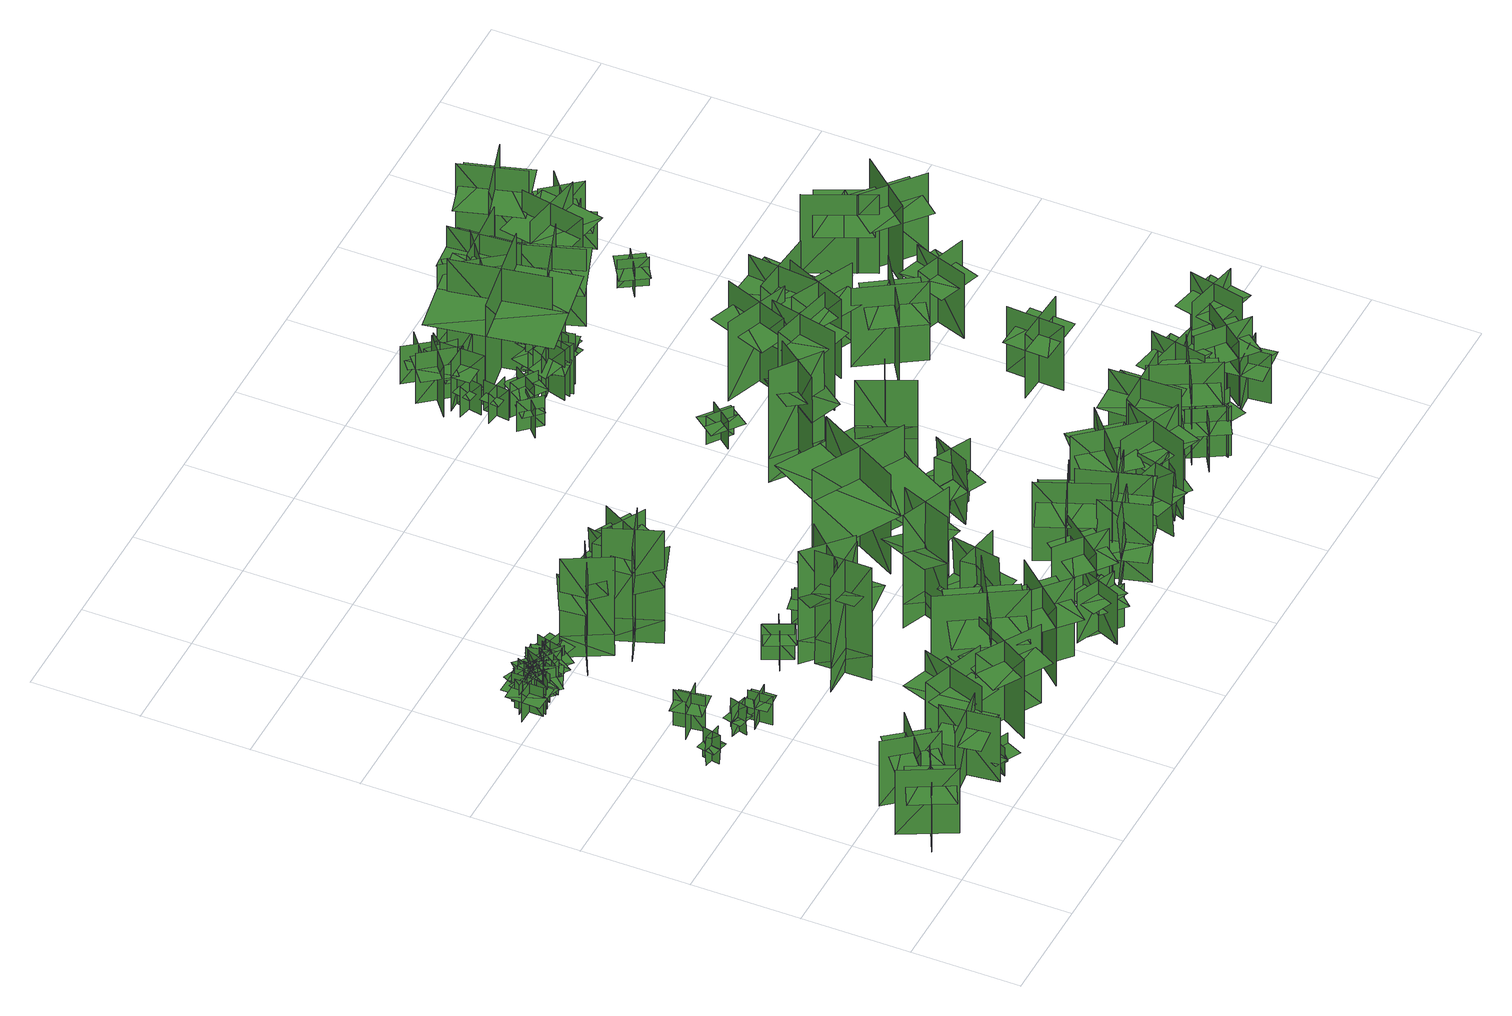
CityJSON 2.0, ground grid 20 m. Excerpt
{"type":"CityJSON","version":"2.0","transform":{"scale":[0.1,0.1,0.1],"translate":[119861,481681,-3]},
"CityObjects":{
"tree1":{"type":"SolitaryVegetationObject","geometry":[{"type":"MultiSurface","lod":"1","boundaries":[[[0,1,2]],[[0,2,3]],[[4,5,6]],[[4,6,7]],[[8,9,10]],[[8,10,11]],[[8,12,13]],[[8,13,9]]]}]},
"tree2":{"type":"SolitaryVegetationObject","geometry":[{"type":"MultiSurface","lod":"1","boundaries":[[[14,15,16]],[[14,16,17]],[[18,19,20]],[[18,20,21]],[[22,23,24]],[[22,24,25]],[[22,26,27]],[[22,27,23]]]}]},
"tree3":{"type":"SolitaryVegetationObject","geometry":[{"type":"MultiSurface","lod":"1","boundaries":[[[28,29,30]],[[28,30,31]],[[32,33,34]],[[32,34,35]],[[36,37,33]],[[36,33,32]],[[38,39,29]],[[38,29,28]],[[28,29,40]],[[28,40,41]],[[28,42,43]],[[28,43,29]]]}]},
"tree4":{"type":"SolitaryVegetationObject","geometry":[{"type":"MultiSurface","lod":"1","boundaries":[[[44,45,46]],[[44,46,47]],[[48,49,50]],[[48,50,51]],[[52,53,54]],[[52,54,55]],[[52,56,57]],[[52,57,53]]]}]},
"tree5":{"type":"SolitaryVegetationObject","geometry":[{"type":"MultiSurface","lod":"1","boundaries":[[[58,59,60]],[[58,60,61]],[[62,63,64]],[[62,64,65]],[[66,67,68]],[[66,68,69]],[[66,69,70]],[[66,70,71]]]}]},
"tree6":{"type":"SolitaryVegetationObject","geometry":[{"type":"MultiSurface","lod":"1","boundaries":[[[72,73,74]],[[72,74,75]],[[76,77,78]],[[76,78,79]],[[80,81,82]],[[80,82,83]],[[80,83,84]],[[80,84,85]]]}]},
"tree7":{"type":"SolitaryVegetationObject","geometry":[{"type":"MultiSurface","lod":"1","boundaries":[[[86,87,88]],[[86,88,89]],[[90,91,92]],[[90,92,93]],[[94,95,96]],[[94,96,97]],[[94,97,98]],[[94,98,99]]]}]},
"tree8":{"type":"SolitaryVegetationObject","geometry":[{"type":"MultiSurface","lod":"1","boundaries":[[[100,101,102]],[[100,102,103]],[[104,105,106]],[[104,106,107]],[[108,109,105]],[[108,105,104]],[[110,111,101]],[[110,101,100]],[[100,101,112]],[[100,112,113]],[[100,114,115]],[[100,115,101]]]}]},
"tree9":{"type":"SolitaryVegetationObject","geometry":[{"type":"MultiSurface","lod":"1","boundaries":[[[116,117,118]],[[116,118,119]],[[120,121,122]],[[120,122,123]],[[124,125,126]],[[124,126,127]],[[124,127,128]],[[124,128,129]]]}]},
"tree10":{"type":"SolitaryVegetationObject","geometry":[{"type":"MultiSurface","lod":"1","boundaries":[[[130,131,132]],[[130,132,133]],[[134,135,136]],[[134,136,137]],[[138,139,140]],[[138,140,141]],[[138,141,142]],[[138,142,143]]]}]},
"tree11":{"type":"SolitaryVegetationObject","geometry":[{"type":"MultiSurface","lod":"1","boundaries":[[[144,145,146]],[[144,146,147]],[[148,149,150]],[[148,150,151]],[[152,153,154]],[[152,154,155]],[[152,156,157]],[[152,157,153]]]}]},
"tree12":{"type":"SolitaryVegetationObject","geometry":[{"type":"MultiSurface","lod":"1","boundaries":[[[158,159,160]],[[158,160,161]],[[162,163,164]],[[162,164,165]],[[166,167,168]],[[166,168,169]],[[166,169,170]],[[166,170,171]]]}]},
"tree13":{"type":"SolitaryVegetationObject","geometry":[{"type":"MultiSurface","lod":"1","boundaries":[[[172,173,174]],[[172,174,175]],[[176,177,178]],[[176,178,179]],[[180,181,182]],[[180,182,183]],[[180,183,184]],[[180,184,185]]]}]},
"tree14":{"type":"SolitaryVegetationObject","geometry":[{"type":"MultiSurface","lod":"1","boundaries":[[[186,187,188]],[[186,188,189]],[[190,191,192]],[[190,192,193]],[[194,195,196]],[[194,196,197]],[[194,197,198]],[[194,198,199]]]}]},
"tree15":{"type":"SolitaryVegetationObject","geometry":[{"type":"MultiSurface","lod":"1","boundaries":[[[200,201,202]],[[200,202,203]],[[204,205,206]],[[204,206,207]],[[208,209,210]],[[208,210,211]],[[208,211,212]],[[208,212,213]]]}]},
"tree16":{"type":"SolitaryVegetationObject","geometry":[{"type":"MultiSurface","lod":"1","boundaries":[[[214,215,216]],[[214,216,217]],[[218,219,220]],[[218,220,221]],[[222,223,224]],[[222,224,225]],[[222,225,226]],[[222,226,227]]]}]},
"tree17":{"type":"SolitaryVegetationObject","geometry":[{"type":"MultiSurface","lod":"1","boundaries":[[[228,229,230]],[[228,230,231]],[[232,233,234]],[[232,234,235]],[[236,237,238]],[[236,238,239]],[[236,239,240]],[[236,240,241]]]}]},
"tree18":{"type":"SolitaryVegetationObject","geometry":[{"type":"MultiSurface","lod":"1","boundaries":[[[242,243,244]],[[242,244,245]],[[246,247,248]],[[246,248,249]],[[250,251,252]],[[250,252,253]],[[250,253,254]],[[250,254,255]]]}]},
"tree19":{"type":"SolitaryVegetationObject","geometry":[{"type":"MultiSurface","lod":"1","boundaries":[[[256,257,258]],[[256,258,259]],[[260,261,262]],[[260,262,263]],[[264,265,266]],[[264,266,267]],[[264,267,268]],[[264,268,269]]]}]},
"tree20":{"type":"SolitaryVegetationObject","geometry":[{"type":"MultiSurface","lod":"1","boundaries":[[[270,271,272]],[[270,272,273]],[[274,275,276]],[[274,276,277]],[[278,279,280]],[[278,280,281]],[[278,281,282]],[[278,282,283]]]}]},
"tree21":{"type":"SolitaryVegetationObject","geometry":[{"type":"MultiSurface","lod":"1","boundaries":[[[284,285,286]],[[284,286,287]],[[288,289,290]],[[288,290,291]],[[292,293,294]],[[292,294,295]],[[292,295,296]],[[292,296,297]]]}]},
"tree22":{"type":"SolitaryVegetationObject","geometry":[{"type":"MultiSurface","lod":"1","boundaries":[[[298,299,300]],[[298,300,301]],[[302,303,304]],[[302,304,305]],[[306,279,307]],[[306,307,308]],[[306,308,309]],[[306,309,310]]]}]},
"tree23":{"type":"SolitaryVegetationObject","geometry":[{"type":"MultiSurface","lod":"1","boundaries":[[[311,312,313]],[[311,313,314]],[[315,316,317]],[[315,317,318]],[[319,320,321]],[[319,321,322]],[[319,322,323]],[[319,323,324]]]}]},
"tree24":{"type":"SolitaryVegetationObject","geometry":[{"type":"MultiSurface","lod":"1","boundaries":[[[325,326,327]],[[325,327,328]],[[329,330,331]],[[329,331,332]],[[333,334,335]],[[333,335,336]],[[333,337,338]],[[333,338,334]]]}]},
"tree25":{"type":"SolitaryVegetationObject","geometry":[{"type":"MultiSurface","lod":"1","boundaries":[[[339,340,341]],[[339,341,342]],[[343,344,345]],[[343,345,346]],[[347,348,349]],[[347,349,350]],[[347,350,351]],[[347,351,352]]]}]},
"tree26":{"type":"SolitaryVegetationObject","geometry":[{"type":"MultiSurface","lod":"1","boundaries":[[[353,354,355]],[[353,355,356]],[[357,358,359]],[[357,359,360]],[[361,362,363]],[[361,363,364]],[[361,364,365]],[[361,365,366]]]}]},
"tree27":{"type":"SolitaryVegetationObject","geometry":[{"type":"MultiSurface","lod":"1","boundaries":[[[367,368,369]],[[367,369,370]],[[371,372,373]],[[371,373,374]],[[375,376,372]],[[375,372,371]],[[377,378,368]],[[377,368,367]],[[379,380,381]],[[379,381,382]],[[383,384,385]],[[383,385,386]]]}]},
"tree28":{"type":"SolitaryVegetationObject","geometry":[{"type":"MultiSurface","lod":"1","boundaries":[[[387,388,389]],[[387,389,390]],[[391,392,393]],[[391,393,394]],[[395,396,397]],[[395,397,398]],[[395,399,400]],[[395,400,396]]]}]},
"tree29":{"type":"SolitaryVegetationObject","geometry":[{"type":"MultiSurface","lod":"1","boundaries":[[[401,402,403]],[[401,403,404]],[[405,406,407]],[[405,407,408]],[[409,410,406]],[[409,406,405]],[[411,412,402]],[[411,402,401]],[[413,414,415]],[[413,415,416]],[[417,418,419]],[[417,419,420]]]}]},
"tree30":{"type":"SolitaryVegetationObject","geometry":[{"type":"MultiSurface","lod":"1","boundaries":[[[421,422,423]],[[421,423,424]],[[425,426,427]],[[425,427,428]],[[429,430,431]],[[429,431,432]],[[429,432,433]],[[429,433,434]]]}]},
"tree31":{"type":"SolitaryVegetationObject","geometry":[{"type":"MultiSurface","lod":"1","boundaries":[[[435,436,437]],[[435,437,438]],[[439,440,441]],[[439,441,442]],[[443,444,440]],[[443,440,439]],[[445,446,436]],[[445,436,435]],[[447,448,449]],[[447,449,450]],[[451,452,453]],[[451,453,454]]]}]},
"tree32":{"type":"SolitaryVegetationObject","geometry":[{"type":"MultiSurface","lod":"1","boundaries":[[[455,456,457]],[[455,457,458]],[[459,460,461]],[[459,461,462]],[[463,464,460]],[[463,460,459]],[[465,466,456]],[[465,456,455]],[[467,468,469]],[[467,469,470]],[[471,472,473]],[[471,473,474]]]}]},
"tree33":{"type":"SolitaryVegetationObject","geometry":[{"type":"MultiSurface","lod":"1","boundaries":[[[475,476,477]],[[475,477,478]],[[479,480,481]],[[479,481,482]],[[483,484,485]],[[483,485,486]],[[483,486,487]],[[483,487,488]]]}]},
"tree34":{"type":"SolitaryVegetationObject","geometry":[{"type":"MultiSurface","lod":"1","boundaries":[[[489,490,491]],[[489,491,492]],[[493,494,495]],[[493,495,496]],[[497,498,494]],[[497,494,493]],[[499,500,490]],[[499,490,489]],[[501,502,503]],[[501,503,504]],[[505,506,507]],[[505,507,508]]]}]},
"tree35":{"type":"SolitaryVegetationObject","geometry":[{"type":"MultiSurface","lod":"1","boundaries":[[[509,510,511]],[[509,511,512]],[[513,514,515]],[[513,515,516]],[[517,518,519]],[[517,519,520]],[[517,521,522]],[[517,522,518]]]}]},
"tree36":{"type":"SolitaryVegetationObject","geometry":[{"type":"MultiSurface","lod":"1","boundaries":[[[523,524,525]],[[523,525,526]],[[527,528,529]],[[527,529,530]],[[531,532,533]],[[531,533,534]],[[531,534,535]],[[531,535,536]]]}]},
"tree37":{"type":"SolitaryVegetationObject","geometry":[{"type":"MultiSurface","lod":"1","boundaries":[[[537,538,539]],[[537,539,540]],[[541,542,543]],[[541,543,544]],[[545,546,547]],[[545,547,548]],[[545,548,549]],[[545,549,550]]]}]},
"tree38":{"type":"SolitaryVegetationObject","geometry":[{"type":"MultiSurface","lod":"1","boundaries":[[[551,552,553]],[[551,553,554]],[[555,556,557]],[[555,557,558]],[[559,560,556]],[[559,556,555]],[[561,562,552]],[[561,552,551]],[[551,552,563]],[[551,563,564]],[[551,565,566]],[[551,566,552]]]}]},
"tree39":{"type":"SolitaryVegetationObject","geometry":[{"type":"MultiSurface","lod":"1","boundaries":[[[567,568,569]],[[567,569,570]],[[571,572,573]],[[571,573,574]],[[575,576,572]],[[575,572,571]],[[577,578,568]],[[577,568,567]],[[579,580,581]],[[579,581,582]],[[583,584,585]],[[583,585,586]]]}]},
"tree40":{"type":"SolitaryVegetationObject","geometry":[{"type":"MultiSurface","lod":"1","boundaries":[[[587,588,589]],[[587,589,590]],[[591,592,593]],[[591,593,594]],[[595,596,592]],[[595,592,591]],[[597,598,588]],[[597,588,587]],[[587,588,599]],[[587,599,600]],[[587,601,602]],[[587,602,588]]]}]},
"tree41":{"type":"SolitaryVegetationObject","geometry":[{"type":"MultiSurface","lod":"1","boundaries":[[[603,604,605]],[[603,605,606]],[[607,608,609]],[[607,609,610]],[[611,612,613]],[[611,613,614]],[[611,615,616]],[[611,616,612]]]}]},
"tree42":{"type":"SolitaryVegetationObject","geometry":[{"type":"MultiSurface","lod":"1","boundaries":[[[617,618,619]],[[617,619,620]],[[621,622,623]],[[621,623,624]],[[625,626,627]],[[625,627,628]],[[625,629,630]],[[625,630,626]]]}]},
"tree43":{"type":"SolitaryVegetationObject","geometry":[{"type":"MultiSurface","lod":"1","boundaries":[[[631,632,633]],[[631,633,634]],[[635,636,637]],[[635,637,638]],[[639,640,641]],[[639,641,642]],[[639,643,644]],[[639,644,640]]]}]},
"tree44":{"type":"SolitaryVegetationObject","geometry":[{"type":"MultiSurface","lod":"1","boundaries":[[[645,646,647]],[[645,647,648]],[[649,650,651]],[[649,651,652]],[[653,654,655]],[[653,655,656]],[[653,656,657]],[[653,657,658]]]}]},
"tree45":{"type":"SolitaryVegetationObject","geometry":[{"type":"MultiSurface","lod":"1","boundaries":[[[659,660,661]],[[659,661,662]],[[663,664,665]],[[663,665,666]],[[667,668,669]],[[667,669,670]],[[667,671,672]],[[667,672,668]]]}]},
"tree46":{"type":"SolitaryVegetationObject","geometry":[{"type":"MultiSurface","lod":"1","boundaries":[[[673,674,675]],[[673,675,676]],[[677,678,679]],[[677,679,680]],[[681,682,678]],[[681,678,677]],[[683,684,674]],[[683,674,673]],[[673,674,685]],[[673,685,686]],[[673,687,688]],[[673,688,674]]]}]},
"tree47":{"type":"SolitaryVegetationObject","geometry":[{"type":"MultiSurface","lod":"1","boundaries":[[[689,690,691]],[[689,691,692]],[[693,694,695]],[[693,695,696]],[[697,698,699]],[[697,699,700]],[[697,700,701]],[[697,701,702]]]}]},
"tree48":{"type":"SolitaryVegetationObject","geometry":[{"type":"MultiSurface","lod":"1","boundaries":[[[703,704,705]],[[703,705,706]],[[707,708,709]],[[707,709,710]],[[711,712,713]],[[711,713,714]],[[711,715,716]],[[711,716,712]]]}]},
"tree49":{"type":"SolitaryVegetationObject","geometry":[{"type":"MultiSurface","lod":"1","boundaries":[[[717,718,719]],[[717,719,720]],[[721,722,723]],[[721,723,724]],[[725,726,727]],[[725,727,728]],[[725,729,730]],[[725,730,726]]]}]},
"tree50":{"type":"SolitaryVegetationObject","geometry":[{"type":"MultiSurface","lod":"1","boundaries":[[[731,732,733]],[[731,733,734]],[[735,736,737]],[[735,737,738]],[[739,740,736]],[[739,736,735]],[[741,742,732]],[[741,732,731]],[[731,732,743]],[[731,743,744]],[[731,745,746]],[[731,746,732]]]}]},
"tree51":{"type":"SolitaryVegetationObject","geometry":[{"type":"MultiSurface","lod":"1","boundaries":[[[747,748,749]],[[747,749,750]],[[751,752,753]],[[751,753,754]],[[755,756,752]],[[755,752,751]],[[757,758,748]],[[757,748,747]],[[747,748,759]],[[747,759,760]],[[747,761,762]],[[747,762,748]]]}]},
"tree52":{"type":"SolitaryVegetationObject","geometry":[{"type":"MultiSurface","lod":"1","boundaries":[[[763,764,765]],[[763,765,766]],[[767,768,769]],[[767,769,770]],[[771,772,768]],[[771,768,767]],[[773,774,764]],[[773,764,763]],[[775,776,777]],[[775,777,778]],[[779,780,781]],[[779,781,782]]]}]},
"tree53":{"type":"SolitaryVegetationObject","geometry":[{"type":"MultiSurface","lod":"1","boundaries":[[[783,784,785]],[[783,785,786]],[[787,788,789]],[[787,789,790]],[[791,792,793]],[[791,793,794]],[[791,795,796]],[[791,796,792]]]}]},
"tree54":{"type":"SolitaryVegetationObject","geometry":[{"type":"MultiSurface","lod":"1","boundaries":[[[797,798,799]],[[797,799,800]],[[801,802,803]],[[801,803,804]],[[805,806,802]],[[805,802,801]],[[807,808,798]],[[807,798,797]],[[797,798,809]],[[797,809,810]],[[797,811,812]],[[797,812,798]]]}]},
"tree55":{"type":"SolitaryVegetationObject","geometry":[{"type":"MultiSurface","lod":"1","boundaries":[[[813,814,815]],[[813,815,816]],[[817,818,819]],[[817,819,820]],[[821,822,818]],[[821,818,817]],[[823,824,814]],[[823,814,813]],[[825,826,827]],[[825,827,828]],[[829,830,831]],[[829,831,832]]]}]},
"tree56":{"type":"SolitaryVegetationObject","geometry":[{"type":"MultiSurface","lod":"1","boundaries":[[[833,834,835]],[[833,835,836]],[[837,838,839]],[[837,839,840]],[[841,842,843]],[[841,843,844]],[[841,845,846]],[[841,846,842]]]}]},
"tree57":{"type":"SolitaryVegetationObject","geometry":[{"type":"MultiSurface","lod":"1","boundaries":[[[847,848,849]],[[847,849,850]],[[851,852,853]],[[851,853,854]],[[855,856,857]],[[855,857,858]],[[855,858,859]],[[855,859,860]]]}]},
"tree58":{"type":"SolitaryVegetationObject","geometry":[{"type":"MultiSurface","lod":"1","boundaries":[[[861,862,863]],[[861,863,864]],[[865,866,867]],[[865,867,868]],[[869,870,871]],[[869,871,872]],[[869,872,873]],[[869,873,874]]]}]},
"tree59":{"type":"SolitaryVegetationObject","geometry":[{"type":"MultiSurface","lod":"1","boundaries":[[[875,876,877]],[[875,877,878]],[[879,880,881]],[[879,881,882]],[[883,884,885]],[[883,885,886]],[[883,886,887]],[[883,887,888]]]}]},
"tree60":{"type":"SolitaryVegetationObject","geometry":[{"type":"MultiSurface","lod":"1","boundaries":[[[889,890,891]],[[889,891,892]],[[893,894,895]],[[893,895,896]],[[897,898,899]],[[897,899,900]],[[897,900,901]],[[897,901,902]]]}]},
"tree61":{"type":"SolitaryVegetationObject","geometry":[{"type":"MultiSurface","lod":"1","boundaries":[[[903,904,905]],[[903,905,906]],[[907,908,909]],[[907,909,910]],[[911,912,913]],[[911,913,914]],[[911,914,915]],[[911,915,916]]]}]},
"tree62":{"type":"SolitaryVegetationObject","geometry":[{"type":"MultiSurface","lod":"1","boundaries":[[[917,918,919]],[[917,919,920]],[[921,922,923]],[[921,923,924]],[[925,926,927]],[[925,927,928]],[[925,928,929]],[[925,929,930]]]}]},
"tree63":{"type":"SolitaryVegetationObject","geometry":[{"type":"MultiSurface","lod":"1","boundaries":[[[931,932,933]],[[931,933,934]],[[935,936,937]],[[935,937,938]],[[939,940,941]],[[939,941,942]],[[939,942,943]],[[939,943,944]]]}]},
"tree64":{"type":"SolitaryVegetationObject","geometry":[{"type":"MultiSurface","lod":"1","boundaries":[[[945,946,947]],[[945,947,948]],[[949,950,951]],[[949,951,952]],[[953,954,955]],[[953,955,956]],[[953,956,957]],[[953,957,958]]]}]},
"tree65":{"type":"SolitaryVegetationObject","geometry":[{"type":"MultiSurface","lod":"1","boundaries":[[[959,960,961]],[[959,961,962]],[[963,964,965]],[[963,965,966]],[[967,968,969]],[[967,969,970]],[[967,971,972]],[[967,972,968]]]}]},
"tree66":{"type":"SolitaryVegetationObject","geometry":[{"type":"MultiSurface","lod":"1","boundaries":[[[973,974,975]],[[973,975,976]],[[977,978,979]],[[977,979,980]],[[981,982,983]],[[981,983,984]],[[981,984,985]],[[981,985,986]]]}]},
"tree67":{"type":"SolitaryVegetationObject","geometry":[{"type":"MultiSurface","lod":"1","boundaries":[[[987,988,989]],[[987,989,990]],[[991,992,993]],[[991,993,994]],[[995,996,997]],[[995,997,998]],[[995,998,999]],[[995,999,1000]]]}]},
"tree68":{"type":"SolitaryVegetationObject","geometry":[{"type":"MultiSurface","lod":"1","boundaries":[[[1001,1002,1003]],[[1001,1003,1004]],[[1005,1006,1007]],[[1005,1007,1008]],[[1009,1010,1011]],[[1009,1011,1012]],[[1009,1012,1013]],[[1009,1013,1014]]]}]},
"tree69":{"type":"SolitaryVegetationObject","geometry":[{"type":"MultiSurface","lod":"1","boundaries":[[[1015,1016,1017]],[[1015,1017,1018]],[[1019,1020,1021]],[[1019,1021,1022]],[[1023,1024,1025]],[[1023,1025,1026]],[[1023,1024,1027]],[[1023,1027,1028]]]}]},
"tree70":{"type":"SolitaryVegetationObject","geometry":[{"type":"MultiSurface","lod":"1","boundaries":[[[1029,1030,1031]],[[1029,1031,1032]],[[1033,1034,1035]],[[1033,1035,1036]],[[1037,1038,1039]],[[1037,1039,1040]],[[1037,1038,1041]],[[1037,1041,1042]]]}]},
"tree71":{"type":"SolitaryVegetationObject","geometry":[{"type":"MultiSurface","lod":"1","boundaries":[[[1043,1044,1045]],[[1043,1045,1046]],[[1047,1048,1049]],[[1047,1049,1050]],[[1051,1052,1053]],[[1051,1053,1054]],[[1051,1052,1055]],[[1051,1055,1056]]]}]},
"tree72":{"type":"SolitaryVegetationObject","geometry":[{"type":"MultiSurface","lod":"1","boundaries":[[[1057,1058,1059]],[[1057,1059,1060]],[[1061,1062,1063]],[[1061,1063,1064]],[[1065,1066,1067]],[[1065,1067,1068]],[[1065,1066,1069]],[[1065,1069,1070]]]}]},
"tree73":{"type":"SolitaryVegetationObject","geometry":[{"type":"MultiSurface","lod":"1","boundaries":[[[1071,1072,1073]],[[1071,1073,1074]],[[1075,1076,1077]],[[1075,1077,1078]],[[1079,1080,1081]],[[1079,1081,1082]],[[1079,1082,1083]],[[1079,1083,1084]]]}]},
"tree74":{"type":"SolitaryVegetationObject","geometry":[{"type":"MultiSurface","lod":"1","boundaries":[[[1085,1086,1087]],[[1085,1087,1088]],[[1089,1090,1091]],[[1089,1091,1092]],[[1093,1094,1095]],[[1093,1095,1096]],[[1093,1097,1098]],[[1093,1098,1094]]]}]},
"tree75":{"type":"SolitaryVegetationObject","geometry":[{"type":"MultiSurface","lod":"1","boundaries":[[[1099,1100,1101]],[[1099,1101,1102]],[[1103,1104,1105]],[[1103,1105,1106]],[[1107,1108,1109]],[[1107,1109,1110]],[[1107,1108,1111]],[[1107,1111,1112]]]}]},
"tree76":{"type":"SolitaryVegetationObject","geometry":[{"type":"MultiSurface","lod":"1","boundaries":[[[1113,1114,1115]],[[1113,1115,1116]],[[1117,1118,1119]],[[1117,1119,1120]],[[1121,1122,1123]],[[1121,1123,1124]],[[1121,1122,1125]],[[1121,1125,1126]]]}]},
"tree77":{"type":"SolitaryVegetationObject","geometry":[{"type":"MultiSurface","lod":"1","boundaries":[[[1127,1128,1129]],[[1127,1129,1130]],[[1131,1132,1133]],[[1131,1133,1134]],[[1135,1136,1137]],[[1135,1137,1138]],[[1135,1138,1139]],[[1135,1139,1140]]]}]},
"tree78":{"type":"SolitaryVegetationObject","geometry":[{"type":"MultiSurface","lod":"1","boundaries":[[[1141,1142,1143]],[[1141,1143,1144]],[[1145,1146,1147]],[[1145,1147,1148]],[[1149,1150,1151]],[[1149,1151,1152]],[[1149,1153,1154]],[[1149,1154,1150]]]}]},
"tree79":{"type":"SolitaryVegetationObject","geometry":[{"type":"MultiSurface","lod":"1","boundaries":[[[1155,1156,1157]],[[1155,1157,1158]],[[1159,1160,1161]],[[1159,1161,1162]],[[1163,1164,1165]],[[1163,1165,1166]],[[1163,1167,1168]],[[1163,1168,1164]]]}]},
"tree80":{"type":"SolitaryVegetationObject","geometry":[{"type":"MultiSurface","lod":"1","boundaries":[[[1169,1170,1171]],[[1169,1171,1172]],[[1173,1174,1175]],[[1173,1175,1176]],[[1177,1178,1179]],[[1177,1179,1180]],[[1177,1181,1182]],[[1177,1182,1178]]]}]},
"tree81":{"type":"SolitaryVegetationObject","geometry":[{"type":"MultiSurface","lod":"1","boundaries":[[[1183,1184,1185]],[[1183,1185,1186]],[[1187,1188,1189]],[[1187,1189,1190]],[[1191,1192,1193]],[[1191,1193,1194]],[[1191,1195,1196]],[[1191,1196,1192]]]}]},
"tree82":{"type":"SolitaryVegetationObject","geometry":[{"type":"MultiSurface","lod":"1","boundaries":[[[1197,1198,1199]],[[1197,1199,1200]],[[1201,1202,1203]],[[1201,1203,1204]],[[1205,1206,1207]],[[1205,1207,1208]],[[1205,1209,1210]],[[1205,1210,1206]]]}]},
"tree83":{"type":"SolitaryVegetationObject","geometry":[{"type":"MultiSurface","lod":"1","boundaries":[[[1211,1212,1213]],[[1211,1213,1214]],[[1215,1216,1217]],[[1215,1217,1218]],[[1219,1220,1221]],[[1219,1221,1222]],[[1219,1223,1224]],[[1219,1224,1220]]]}]},
"tree84":{"type":"SolitaryVegetationObject","geometry":[{"type":"MultiSurface","lod":"1","boundaries":[[[1225,1226,1227]],[[1225,1227,1228]],[[1229,1230,1231]],[[1229,1231,1232]],[[1233,1234,1235]],[[1233,1235,1236]],[[1233,1237,1238]],[[1233,1238,1234]]]}]},
"tree85":{"type":"SolitaryVegetationObject","geometry":[{"type":"MultiSurface","lod":"1","boundaries":[[[1239,1240,1241]],[[1239,1241,1242]],[[1243,1244,1245]],[[1243,1245,1246]],[[1247,1248,1249]],[[1247,1249,1250]],[[1247,1250,1251]],[[1247,1251,1252]]]}]},
"tree86":{"type":"SolitaryVegetationObject","geometry":[{"type":"MultiSurface","lod":"1","boundaries":[[[1253,1254,1255]],[[1253,1255,1256]],[[1257,1258,1259]],[[1257,1259,1260]],[[1261,1262,1263]],[[1261,1263,1264]],[[1261,1264,1265]],[[1261,1265,1266]]]}]},
"tree87":{"type":"SolitaryVegetationObject","geometry":[{"type":"MultiSurface","lod":"1","boundaries":[[[1267,1268,1269]],[[1267,1269,1270]],[[1271,1272,1273]],[[1271,1273,1274]],[[1275,1276,1277]],[[1275,1277,1278]],[[1275,1279,1280]],[[1275,1280,1276]]]}]},
"tree88":{"type":"SolitaryVegetationObject","geometry":[{"type":"MultiSurface","lod":"1","boundaries":[[[1281,1282,1283]],[[1281,1283,1284]],[[1285,1286,1287]],[[1285,1287,1288]],[[1289,1290,1291]],[[1289,1291,1292]],[[1289,1293,1294]],[[1289,1294,1290]]]}]},
"tree89":{"type":"SolitaryVegetationObject","geometry":[{"type":"MultiSurface","lod":"1","boundaries":[[[1295,1296,1297]],[[1295,1297,1298]],[[1299,1300,1301]],[[1299,1301,1302]],[[1303,1304,1305]],[[1303,1305,1306]],[[1303,1307,1308]],[[1303,1308,1304]]]}]},
"tree90":{"type":"SolitaryVegetationObject","geometry":[{"type":"MultiSurface","lod":"1","boundaries":[[[1309,1310,1311]],[[1309,1311,1312]],[[1313,1314,1315]],[[1313,1315,1316]],[[1317,1318,1319]],[[1317,1319,1320]],[[1317,1321,1322]],[[1317,1322,1318]]]}]},
"tree91":{"type":"SolitaryVegetationObject","geometry":[{"type":"MultiSurface","lod":"1","boundaries":[[[1323,1324,1325]],[[1323,1325,1326]],[[1327,1328,1329]],[[1327,1329,1330]],[[1331,1332,1333]],[[1331,1333,1334]],[[1331,1335,1336]],[[1331,1336,1332]]]}]},
"tree92":{"type":"SolitaryVegetationObject","geometry":[{"type":"MultiSurface","lod":"1","boundaries":[[[1337,1338,1339]],[[1337,1339,1340]],[[1341,1342,1343]],[[1341,1343,1344]],[[1345,1346,1347]],[[1345,1347,1348]],[[1345,1348,1349]],[[1345,1349,1350]]]}]},
"tree93":{"type":"SolitaryVegetationObject","geometry":[{"type":"MultiSurface","lod":"1","boundaries":[[[1351,1352,1353]],[[1351,1353,1354]],[[1355,1356,1357]],[[1355,1357,1358]],[[1359,1360,1361]],[[1359,1361,1362]],[[1359,1362,1363]],[[1359,1363,1364]]]}]},
"tree94":{"type":"SolitaryVegetationObject","geometry":[{"type":"MultiSurface","lod":"1","boundaries":[[[1365,1366,1367]],[[1365,1367,1368]],[[1369,1370,1371]],[[1369,1371,1372]],[[1373,1374,1375]],[[1373,1375,1376]],[[1373,1376,1377]],[[1373,1377,1378]]]}]},
"tree95":{"type":"SolitaryVegetationObject","geometry":[{"type":"MultiSurface","lod":"1","boundaries":[[[1379,1380,1381]],[[1379,1381,1382]],[[1383,1384,1385]],[[1383,1385,1386]],[[1387,1388,1389]],[[1387,1389,1390]],[[1387,1390,1391]],[[1387,1391,1392]]]}]},
"tree96":{"type":"SolitaryVegetationObject","geometry":[{"type":"MultiSurface","lod":"1","boundaries":[[[1393,1394,1395]],[[1393,1395,1396]],[[1397,1398,1399]],[[1397,1399,1400]],[[1401,1402,1403]],[[1401,1403,1404]],[[1401,1405,1406]],[[1401,1406,1402]]]}]},
"tree97":{"type":"SolitaryVegetationObject","geometry":[{"type":"MultiSurface","lod":"1","boundaries":[[[1407,1408,1409]],[[1407,1409,1410]],[[1411,1412,1413]],[[1411,1413,1414]],[[1415,1416,1417]],[[1415,1417,1418]],[[1415,1418,1419]],[[1415,1419,1420]]]}]},
"tree98":{"type":"SolitaryVegetationObject","geometry":[{"type":"MultiSurface","lod":"1","boundaries":[[[1421,1422,1423]],[[1421,1423,1424]],[[1425,1426,1427]],[[1425,1427,1428]],[[1429,1430,1431]],[[1429,1431,1432]],[[1429,1432,1433]],[[1429,1433,1434]]]}]},
"tree99":{"type":"SolitaryVegetationObject","geometry":[{"type":"MultiSurface","lod":"1","boundaries":[[[1435,1436,1437]],[[1435,1437,1438]],[[1439,1440,1441]],[[1439,1441,1442]],[[1443,1444,1445]],[[1443,1445,1446]],[[1443,1446,1447]],[[1443,1447,1448]]]}]},
"tree100":{"type":"SolitaryVegetationObject","geometry":[{"type":"MultiSurface","lod":"1","boundaries":[[[1449,1450,1451]],[[1449,1451,1452]],[[1453,1454,1455]],[[1453,1455,1456]],[[1457,1458,1459]],[[1457,1459,1460]],[[1457,1461,1462]],[[1457,1462,1458]]]}]}
},
"vertices":[
[116,112,22],[21,64,22],[21,64,163],[116,112,163],[35,137,22],[84,43,22],[84,43,163],[35,137,163],[108,108,126],[21,64,126],[41,26,126],[127,71,126],[88,146,126],[2,101,126],
[179,188,15],[98,120,15],[98,120,156],[179,188,156],[96,195,15],[164,113,15],[164,113,156],[96,195,156],[172,182,120],[98,120,120],[124,88,120],[199,150,120],[146,215,120],[71,153,120],
[84,509,50],[77,475,50],[94,472,50],[101,505,50],[97,490,50],[64,496,50],[63,494,81],[97,488,81],[97,488,19],[63,494,19],[82,509,19],[76,476,19],[77,475,81],[84,509,81],[67,512,50],[60,479,50],
[157,85,25],[263,99,25],[263,99,166],[157,85,166],[224,34,25],[211,140,25],[211,140,166],[224,34,166],[166,86,129],[263,99,129],[257,141,129],[161,128,129],[172,45,129],[268,57,129],
[278,46,23],[278,46,85],[230,69,85],[230,69,23],[243,35,23],[243,35,85],[266,81,85],[266,81,23],[240,28,64],[264,16,64],[292,74,64],[268,85,64],[244,97,64],[216,39,64],
[142,532,17],[135,587,17],[135,587,94],[142,532,94],[165,561,17],[110,553,17],[110,553,94],[165,561,94],[165,561,73],[161,589,73],[106,581,73],[110,553,73],[114,526,73],[169,534,73],
[88,815,18],[88,815,80],[35,816,80],[35,816,18],[62,790,18],[62,790,80],[63,842,80],[63,842,18],[62,782,60],[88,782,60],[90,846,60],[63,847,60],[36,847,60],[35,783,60],
[148,487,49],[181,479,49],[185,496,49],[152,504,49],[168,499,49],[160,467,49],[162,466,80],[170,499,80],[170,499,18],[162,466,18],[148,486,18],[181,477,18],[181,479,80],[148,487,80],[144,470,49],[177,462,49],
[54,822,18],[54,822,80],[103,802,80],[103,802,18],[87,836,18],[87,836,80],[68,788,80],[68,788,18],[90,843,60],[65,853,60],[41,793,60],[66,783,60],[91,774,60],[115,833,60],
[50,828,18],[50,828,80],[103,828,80],[103,828,18],[76,853,18],[76,853,80],[76,801,80],[76,801,18],[76,861,60],[49,861,60],[49,797,60],[76,797,60],[103,797,60],[103,861,60],
[261,85,13],[304,208,13],[304,208,186],[261,85,186],[353,131,13],[231,173,13],[231,173,186],[353,131,186],[265,96,141],[304,208,141],[255,225,141],[216,113,141],[313,79,141],[352,191,141],
[66,832,18],[66,832,80],[111,803,80],[111,803,18],[101,839,18],[101,839,80],[74,796,80],[74,796,18],[106,846,60],[83,860,60],[49,806,60],[71,792,60],[94,777,60],[128,832,60],
[65,824,18],[65,824,80],[118,832,80],[118,832,18],[87,853,18],[87,853,80],[95,802,80],[95,802,18],[86,860,59],[60,856,59],[69,793,59],[96,797,59],[122,801,59],[112,865,59],
[118,793,18],[118,793,80],[80,830,80],[80,830,18],[82,792,18],[82,792,80],[118,830,80],[118,830,18],[77,787,60],[96,768,60],[140,815,60],[121,833,60],[102,852,60],[57,805,60],
[201,483,17],[204,439,17],[204,439,79],[201,483,79],[181,461,17],[226,464,17],[226,464,79],[181,461,79],[181,461,62],[183,439,62],[227,442,62],[226,464,62],[224,486,62],[180,483,62],
[99,795,18],[99,795,80],[110,847,80],[110,847,18],[80,825,18],[80,825,80],[130,815,80],[130,815,18],[72,827,59],[66,801,59],[129,787,59],[135,814,59],[140,840,59],[78,853,59],
[91,810,17],[91,810,79],[113,859,79],[113,859,17],[79,843,17],[79,843,79],[126,823,79],[126,823,17],[71,847,59],[61,822,59],[120,797,59],[130,821,59],[141,846,59],[82,871,59],
[136,823,18],[136,823,80],[87,802,80],[87,802,18],[122,790,18],[122,790,80],[101,837,80],[101,837,18],[125,783,59],[150,793,59],[124,852,59],[99,841,59],[75,830,59],[101,772,59],
[138,816,16],[138,816,78],[99,853,78],[99,853,16],[102,816,16],[102,816,78],[138,853,78],[138,853,16],[97,810,58],[116,791,58],[160,838,58],[141,856,58],[121,875,58],[77,828,58],
[109,842,17],[109,842,79],[139,797,79],[139,797,17],[144,834,17],[144,834,79],[101,805,79],[101,805,17],[151,838,58],[136,861,58],[83,825,58],[98,803,58],[113,780,58],[166,816,58],
[121,805,16],[121,805,78],[140,854,78],[140,854,16],[107,838,16],[107,838,78],[155,819,78],[155,819,16],[99,841,58],[90,816,58],[150,793,58],[159,818,58],[169,843,58],[109,866,58],
[118,833,16],[118,833,78],[163,804,78],[163,804,16],[154,840,16],[154,840,78],[125,797,78],[125,797,16],[158,846,58],[100,807,58],[123,793,58],[145,778,58],[180,831,58],
[141,800,15],[141,800,77],[172,843,77],[172,843,15],[136,836,15],[136,836,77],[177,805,77],[177,805,15],[129,840,57],[114,819,57],[165,781,57],[181,802,57],[197,824,57],[145,862,57],
[434,58,23],[323,125,23],[323,125,195],[434,58,195],[408,158,23],[342,46,23],[342,46,195],[408,158,195],[425,64,151],[323,125,151],[296,81,151],[399,20,151],[451,108,151],[349,169,151],
[160,809,14],[160,809,76],[148,861,76],[148,861,14],[130,829,14],[130,829,76],[180,840,76],[180,840,14],[122,827,56],[128,801,56],[190,815,56],[185,841,56],[179,867,56],[116,853,56],
[185,857,13],[185,857,75],[172,806,75],[172,806,13],[203,826,13],[203,826,75],[153,839,75],[153,839,13],[211,824,55],[218,850,55],[156,866,55],[149,840,55],[142,814,55],[204,798,55],
[191,771,58],[271,814,58],[272,812,228],[192,769,228],[257,751,58],[214,830,58],[213,830,228],[256,750,228],[256,750,13],[213,830,13],[192,769,13],[272,812,13],[192,770,141],[272,813,141],[250,853,158],[170,811,158],[261,807,168],[201,774,168],[217,744,177],[277,777,177],
[511,203,12],[369,118,12],[369,118,231],[511,203,231],[384,234,12],[469,92,12],[469,92,231],[384,234,231],[499,196,175],[369,118,175],[403,62,175],[532,140,175],[465,252,175],[335,174,175],
[378,442,66],[378,339,66],[376,339,261],[376,442,261],[322,387,66],[426,387,66],[426,388,261],[322,388,261],[322,388,14],[426,388,14],[376,442,14],[376,339,14],[377,442,161],[377,339,161],[430,339,180],[430,443,180],[377,353,192],[376,431,192],[337,430,202],[338,353,202],
[368,475,17],[344,525,17],[344,525,94],[368,475,94],[380,510,17],[331,485,17],[331,485,94],[380,510,94],[380,510,72],[368,534,72],[319,510,72],[331,485,72],[343,460,72],[393,485,72],
[437,395,66],[361,465,66],[362,466,261],[439,396,261],[435,473,67],[364,397,67],[365,396,261],[435,472,261],[435,472,15],[365,396,15],[439,396,15],[362,466,15],[438,395,161],[362,466,161],[326,427,180],[402,357,180],[372,456,192],[430,404,192],[456,433,203],[399,485,203],
[350,752,65],[253,715,65],[253,717,260],[350,753,260],[279,784,65],[316,687,65],[316,688,260],[280,785,260],[280,785,14],[316,688,14],[350,753,14],[253,717,14],[350,752,160],[253,716,160],[272,667,179],[369,703,179],[266,721,191],[339,749,191],[325,786,201],[252,758,201],
[286,774,15],[312,810,15],[312,810,76],[286,774,76],[316,778,15],[280,804,15],[280,804,76],[316,778,76],[316,778,59],[329,796,59],[293,822,59],[280,804,59],[267,787,59],[303,761,59],
[408,406,37],[454,406,37],[454,405,122],[408,405,122],[433,382,37],[432,427,37],[432,427,122],[432,382,122],[432,382,15],[432,427,15],[408,405,15],[454,405,15],[408,405,79],[454,406,79],[453,429,87],[408,428,87],[447,406,92],[413,405,92],[414,388,97],[448,388,97],
[570,152,21],[485,54,21],[485,54,193],[570,152,193],[468,144,21],[566,59,21],[566,59,193],[468,144,193],[563,144,148],[485,54,148],[523,20,148],[602,110,148],[524,177,148],[446,88,148],
[447,517,16],[460,463,16],[460,463,93],[447,517,93],[427,486,16],[481,498,16],[481,498,93],[427,486,93],[427,486,71],[434,459,71],[488,472,71],[481,498,71],[475,525,71],[421,513,71],
[401,829,17],[369,792,17],[369,792,83],[401,829,83],[366,827,17],[403,794,17],[403,794,83],[366,827,83],[370,823,58],[357,808,58],[383,785,58],[397,800,58],[410,816,58],[384,838,58],
[621,233,103],[529,249,103],[520,201,103],[612,185,103],[568,194,103],[585,286,103],[579,287,188],[563,195,188],[563,195,17],[579,287,17],[621,236,17],[529,253,17],[529,249,188],[621,233,188],[629,279,103],[537,295,103],
[539,277,68],[578,373,68],[579,373,263],[541,277,263],[611,308,68],[515,346,68],[515,346,263],[611,307,263],[611,307,16],[515,346,16],[541,277,16],[579,373,16],[540,277,163],[579,373,163],[530,393,182],[491,297,182],[574,360,194],[545,288,194],[581,273,204],[610,345,204],
[436,834,72],[377,847,72],[371,817,72],[429,804,72],[401,811,72],[414,869,72],[410,870,126],[398,812,126],[398,812,17],[410,870,17],[436,837,17],[378,849,17],[377,847,126],[436,834,126],[442,864,72],[384,876,72],
[603,71,15],[679,39,15],[679,39,125],[603,71,125],[628,10,15],[660,87,15],[660,87,125],[628,10,125],[609,68,96],[679,39,96],[692,69,96],[622,98,96],[597,38,96],[667,9,96],
[691,76,1],[644,23,1],[644,23,95],[691,76,95],[635,72,1],[688,25,1],[688,25,95],[635,72,95],[687,72,71],[644,23,71],[665,4,71],[708,53,71],[666,90,71],[623,41,71],
[489,803,18],[416,842,18],[416,842,128],[489,803,128],[470,865,18],[430,793,18],[430,793,128],[470,865,128],[482,806,100],[416,842,100],[400,814,100],[467,777,100],[498,835,100],[432,871,100],
[465,829,20],[453,786,20],[453,786,82],[465,829,82],[439,815,20],[482,803,20],[482,803,82],[439,815,82],[439,815,64],[433,793,64],[476,781,64],[482,803,64],[488,824,64],[445,836,64],
[729,147,26],[662,64,26],[662,64,167],[729,147,167],[645,137,26],[728,71,26],[728,71,167],[645,137,167],[723,140,130],[662,64,130],[695,38,130],[756,113,130],[690,166,130],[630,90,130],
[784,18,106],[759,108,106],[712,95,107],[737,5,107],[727,49,106],[817,74,106],[815,80,192],[725,55,192],[725,55,21],[815,80,21],[787,20,21],[762,109,21],[759,108,192],[784,18,192],[829,31,107],[804,121,107],
[743,451,24],[743,451,241],[579,541,241],[579,541,24],[621,418,24],[621,418,241],[708,576,241],[708,576,24],[608,393,171],[690,348,171],[798,545,171],[716,590,171],[634,635,171],[526,438,171],
[706,140,23],[826,190,23],[826,190,195],[706,140,195],[801,102,23],[751,222,23],[751,222,195],[801,102,195],[716,144,151],[826,190,151],[806,237,151],[696,192,151],[736,97,151],[845,143,151],
[811,172,23],[848,48,23],[848,48,195],[811,172,195],[763,82,23],[887,119,23],[887,119,195],[763,82,195],[814,162,151],[848,48,151],[897,62,151],[864,176,151],[765,147,151],[799,33,151],
[844,378,89],[775,411,89],[758,375,89],[827,342,89],[794,359,89],[828,428,89],[823,430,159],[790,361,159],[790,361,19],[823,430,19],[845,381,19],[777,414,19],[775,411,159],[844,378,159],[861,413,89],[792,446,89],
[876,84,91],[950,66,91],[959,104,92],[885,123,92],[920,113,91],[902,38,91],[906,37,161],[925,111,161],[925,111,21],[906,37,21],[875,81,21],[949,63,21],[950,66,161],[876,84,161],[866,47,92],[940,28,92],
[824,464,74],[780,557,74],[781,558,269],[825,464,269],[851,537,75],[757,493,75],[757,492,269],[851,536,269],[851,536,23],[757,492,23],[825,464,23],[781,558,23],[825,464,169],[781,558,169],[733,535,188],[777,442,188],[787,545,200],[820,475,200],[856,492,211],[822,562,211],
[861,119,28],[958,205,28],[958,205,200],[861,119,200],[963,113,28],[877,211,28],[877,211,200],[963,113,200],[869,126,155],[958,205,155],[924,244,155],[835,165,155],[903,88,155],[992,167,155],
[985,53,77],[939,92,77],[919,68,77],[965,30,77],[944,49,77],[982,95,77],[979,97,132],[941,51,132],[941,51,22],[979,97,22],[986,55,22],[941,94,22],[939,92,132],[985,53,132],[1004,77,77],[959,115,77],
[824,709,71],[762,626,71],[761,627,266],[823,710,266],[747,699,72],[830,636,72],[830,637,266],[747,699,266],[747,699,20],[830,637,20],[823,710,20],[761,627,20],[823,710,166],[761,627,166],[804,595,185],[866,678,185],[770,638,197],[816,701,197],[784,724,208],[738,662,208],
[907,133,23],[1028,85,23],[1028,85,195],[907,133,195],[949,39,23],[996,160,23],[996,160,195],[949,39,195],[917,129,150],[1028,85,150],[1047,133,150],[936,176,150],[899,81,150],[1009,38,150],
[720,1093,21],[687,1129,21],[687,1129,87],[720,1093,87],[721,1128,21],[685,1094,21],[685,1094,87],[721,1128,87],[717,1124,62],[703,1139,62],[678,1115,62],[692,1100,62],[706,1085,62],[731,1109,62],
[730,1171,25],[681,1177,25],[681,1177,91],[730,1171,91],[708,1199,25],[702,1150,25],[702,1150,91],[708,1199,91],[708,1193,66],[687,1196,66],[683,1161,66],[703,1159,66],[723,1156,66],[728,1191,66],
[833,839,15],[833,839,77],[800,797,77],[800,797,15],[837,804,15],[837,804,77],[796,835,77],[796,835,15],[843,799,56],[859,820,56],[809,859,56],[792,838,56],[776,817,56],[827,777,56],
[722,1215,27],[674,1225,27],[674,1225,93],[722,1215,93],[703,1244,27],[693,1196,27],[693,1196,93],[703,1244,93],[702,1239,68],[682,1243,68],[675,1209,68],[695,1205,68],[715,1200,68],[722,1234,68],
[759,1123,22],[713,1153,22],[713,1153,99],[759,1123,99],[752,1159,22],[721,1113,22],[721,1113,99],[752,1159,99],[752,1159,78],[729,1174,78],[698,1128,78],[721,1113,78],[744,1097,78],[775,1144,78],
[725,1301,28],[662,1250,28],[662,1250,137],[725,1301,137],[673,1306,28],[673,1306,137],[724,1243,137],[724,1243,28],[673,1306,102],[647,1285,102],[688,1234,102],[714,1256,102],[740,1277,102],[699,1328,102],
[717,1282,28],[717,1201,28],[717,1201,136],[717,1282,136],[680,1245,28],[680,1245,136],[762,1245,136],[762,1245,28],[680,1245,102],[680,1211,102],[746,1211,102],[745,1245,102],[745,1279,102],[680,1279,102],
[737,1238,28],[705,1275,28],[705,1275,93],[737,1238,93],[740,1272,28],[702,1241,28],[702,1241,93],[740,1272,93],[735,1269,68],[722,1284,68],[696,1262,68],[709,1246,68],[722,1231,68],[748,1253,68],
[1062,96,25],[1058,226,25],[1058,226,197],[1062,96,197],[1132,171,25],[1002,167,25],[1002,167,197],[1132,171,197],[1062,107,153],[1058,226,153],[1007,224,153],[1011,105,153],[1113,109,153],[1110,228,153],
[750,1345,27],[702,1307,27],[702,1307,109],[750,1345,109],[707,1350,27],[745,1301,27],[745,1301,109],[707,1350,109],[711,1344,78],[691,1329,78],[718,1294,78],[738,1310,78],[758,1326,78],[731,1360,78],
[764,1272,27],[718,1312,27],[718,1312,109],[764,1272,109],[761,1315,27],[721,1269,27],[721,1269,109],[761,1315,109],[756,1310,78],[737,1327,78],[709,1294,78],[728,1277,78],[747,1260,78],[776,1293,78],
[1092,103,19],[1132,37,19],[1132,37,127],[1092,103,127],[1079,53,19],[1145,93,19],[1145,93,127],[1079,53,127],[1079,53,97],[1099,20,97],[1166,60,97],[1145,93,97],[1125,126,97],[1059,86,97],
[842,1121,20],[763,1143,20],[763,1143,129],[842,1121,129],[815,1170,20],[792,1090,20],[792,1090,129],[815,1170,129],[843,1123,93],[764,1146,93],[752,1106,93],[832,1084,93],[773,1178,93],[852,1155,93],
[846,1132,19],[764,1119,19],[764,1119,129],[846,1132,129],[800,1165,19],[814,1084,19],[814,1084,129],[800,1165,129],[845,1135,92],[764,1121,92],[771,1081,92],[852,1094,92],[758,1154,92],[840,1168,92],
[854,1118,19],[774,1139,19],[774,1139,129],[854,1118,129],[825,1166,19],[805,1087,19],[805,1087,129],[825,1166,129],[854,1121,92],[775,1141,92],[765,1101,92],[844,1081,92],[783,1173,92],[863,1153,92],
[801,1115,21],[837,1161,21],[837,1161,99],[801,1115,99],[840,1120,21],[794,1156,21],[794,1156,99],[840,1120,99],[802,1114,73],[839,1160,73],[815,1178,73],[779,1132,73],[857,1145,73],[821,1099,73],
[1125,40,19],[1157,111,19],[1157,111,127],[1125,40,127],[1173,59,19],[1103,90,19],[1103,90,127],[1173,59,127],[1173,59,96],[1189,94,96],[1118,125,96],[1103,90,96],[1087,55,96],[1158,23,96],
[1190,146,25],[1076,83,25],[1076,83,197],[1190,146,197],[1092,174,25],[1154,60,25],[1154,60,197],[1092,174,197],[1181,140,153],[1076,83,153],[1101,38,153],[1205,95,153],[1156,185,153],[1052,129,153],
[837,1092,20],[821,1172,20],[821,1172,129],[837,1092,129],[868,1138,20],[787,1122,20],[787,1122,129],[868,1138,129],[839,1092,93],[823,1173,93],[783,1165,93],[799,1084,93],[856,1179,93],[872,1099,93],
[828,1101,20],[849,1181,20],[849,1181,130],[828,1101,130],[876,1129,20],[797,1150,20],[797,1150,130],[876,1129,130],[830,1100,93],[851,1180,93],[812,1190,93],[791,1111,93],[884,1171,93],[863,1092,93],
[906,1232,26],[906,1232,243],[721,1201,243],[721,1201,26],[831,1131,26],[831,1131,243],[800,1308,243],[800,1308,26],[835,1103,173],[928,1119,173],[890,1340,173],[798,1325,173],[705,1309,173],[743,1087,173],
[962,679,15],[991,806,15],[991,806,187],[962,679,187],[1049,734,15],[922,763,15],[922,763,187],[1049,734,187],[965,690,143],[991,806,143],[941,817,143],[915,701,143],[1015,678,143],[1041,794,143],
[1001,890,17],[955,768,17],[955,768,189],[1001,890,189],[907,847,17],[1029,801,17],[1029,801,189],[907,847,189],[997,879,145],[955,768,145],[1003,750,145],[1045,861,145],[949,897,145],[907,786,145],
[1138,180,26],[1242,161,26],[1242,161,167],[1138,180,167],[1186,111,26],[1205,216,26],[1205,216,167],[1186,111,167],[1146,178,131],[1242,161,131],[1250,202,131],[1154,220,131],[1139,137,131],[1235,120,131],
[930,1327,24],[827,1247,24],[827,1247,196],[930,1327,196],[828,1339,24],[908,1236,24],[908,1236,196],[828,1339,196],[921,1320,152],[827,1247,152],[859,1206,152],[953,1280,152],[889,1360,152],[796,1287,152],
[1117,719,28],[999,774,28],[999,774,200],[1117,719,200],[1081,815,28],[1026,697,28],[1026,697,200],[1081,815,200],[1107,723,156],[999,774,156],[977,727,156],[1085,677,156],[1128,770,156],[1021,820,156],
[1221,398,22],[1115,404,22],[1115,404,163],[1221,398,163],[1164,460,22],[1159,354,22],[1159,354,163],[1164,460,163],[1212,399,127],[1115,404,127],[1113,362,127],[1210,357,127],[1214,441,127],[1117,446,127],
[1165,676,22],[1056,605,22],[1056,605,194],[1165,676,194],[1065,697,22],[1135,587,22],[1135,587,194],[1065,697,194],[1156,670,150],[1056,605,150],[1084,562,150],[1184,627,150],[1128,713,150],[1028,648,150],
[1270,110,18],[1278,33,18],[1278,33,126],[1270,110,126],[1238,70,18],[1315,78,18],[1315,78,126],[1238,70,126],[1238,70,96],[1242,31,96],[1319,39,96],[1315,78,96],[1311,116,96],[1234,108,96],
[971,1135,23],[932,1250,23],[932,1250,192],[971,1135,192],[1007,1207,23],[892,1168,23],[892,1168,192],[1007,1207,192],[1007,1207,145],[988,1265,145],[872,1225,145],[892,1168,145],[912,1110,145],[1027,1150,145],
[1309,159,25],[1243,75,25],[1243,75,166],[1309,159,166],[1225,148,25],[1309,82,25],[1309,82,166],[1225,148,166],[1303,152,129],[1243,75,129],[1276,49,129],[1336,125,129],[1270,178,129],[1210,101,129],
[1051,753,28],[1063,882,28],[1063,882,201],[1051,753,201],[1130,819,28],[1000,831,28],[1000,831,201],[1130,819,201],[1052,764,156],[1063,882,156],[1012,887,156],[1001,769,156],[1103,759,156],[1115,877,156],
[934,1236,23],[924,1366,23],[924,1366,195],[934,1236,195],[1000,1315,23],[871,1305,23],[871,1305,195],[1000,1315,195],[933,1248,150],[924,1366,150],[873,1362,150],[882,1244,150],[984,1251,150],[975,1370,150],
[1298,186,26],[1402,164,26],[1402,164,167],[1298,186,167],[1344,116,26],[1366,220,26],[1366,220,167],[1344,116,167],[1307,184,130],[1402,164,130],[1411,205,130],[1316,225,130],[1298,143,130],[1393,123,130],
[1207,558,23],[1242,659,23],[1242,659,164],[1207,558,164],[1282,596,23],[1182,630,23],[1182,630,164],[1282,596,164],[1210,567,127],[1242,659,127],[1202,673,127],[1170,581,127],[1250,553,127],[1281,645,127],
[1068,1124,34],[1068,1124,96],[1097,1079,96],[1097,1079,34],[1103,1116,34],[1103,1116,96],[1060,1088,96],[1060,1088,34],[1110,1120,76],[1095,1143,76],[1041,1108,76],[1056,1086,76],[1070,1063,76],[1124,1098,76],
[1061,1293,23],[1039,1173,23],[1039,1173,192],[1061,1293,192],[994,1247,23],[1114,1226,23],[1114,1226,192],[994,1247,192],[994,1247,145],[983,1188,145],[1103,1166,145],[1114,1226,145],[1124,1286,145],[1005,1307,145],
[1106,1302,26],[1072,1419,26],[1072,1419,195],[1106,1302,195],[1146,1373,26],[1029,1339,26],[1029,1339,195],[1146,1373,195],[1146,1373,147],[1129,1431,147],[1012,1397,147],[1029,1339,147],[1046,1280,147],[1163,1314,147],
[1140,1193,36],[1121,1251,36],[1121,1251,118],[1140,1193,118],[1159,1232,36],[1101,1213,36],[1101,1213,118],[1159,1232,118],[1153,1230,87],[1145,1254,87],[1104,1241,87],[1112,1216,87],[1120,1192,87],[1161,1206,87],
[1337,836,24],[1219,781,24],[1219,781,196],[1337,836,196],[1240,871,24],[1294,753,24],[1294,753,196],[1240,871,196],[1327,831,152],[1219,781,152],[1240,735,152],[1348,784,152],[1305,878,152],[1197,828,152],
[1173,1288,38],[1110,1237,38],[1110,1237,147],[1173,1288,147],[1121,1293,38],[1121,1293,147],[1172,1230,147],[1172,1230,38],[1121,1293,113],[1094,1272,113],[1136,1221,113],[1162,1243,113],[1188,1264,113],[1147,1315,113],
[1114,1281,37],[1155,1309,37],[1155,1309,103],[1114,1281,103],[1149,1274,37],[1121,1315,37],[1121,1315,103],[1149,1274,103],[1146,1279,78],[1162,1291,78],[1143,1319,78],[1126,1308,78],[1109,1296,78],[1129,1267,78],
[1133,1367,39],[1123,1319,39],[1123,1319,105],[1133,1367,105],[1104,1348,39],[1152,1338,39],[1152,1338,105],[1104,1348,105],[1110,1347,80],[1105,1327,80],[1139,1320,80],[1144,1340,80],[1148,1359,80],[1114,1367,80],
[1377,702,25],[1278,785,25],[1278,785,197],[1377,702,197],[1368,804,25],[1284,705,25],[1284,705,197],[1368,804,197],[1369,709,153],[1278,785,153],[1245,746,153],[1336,670,153],[1402,748,153],[1311,825,153]
]}
